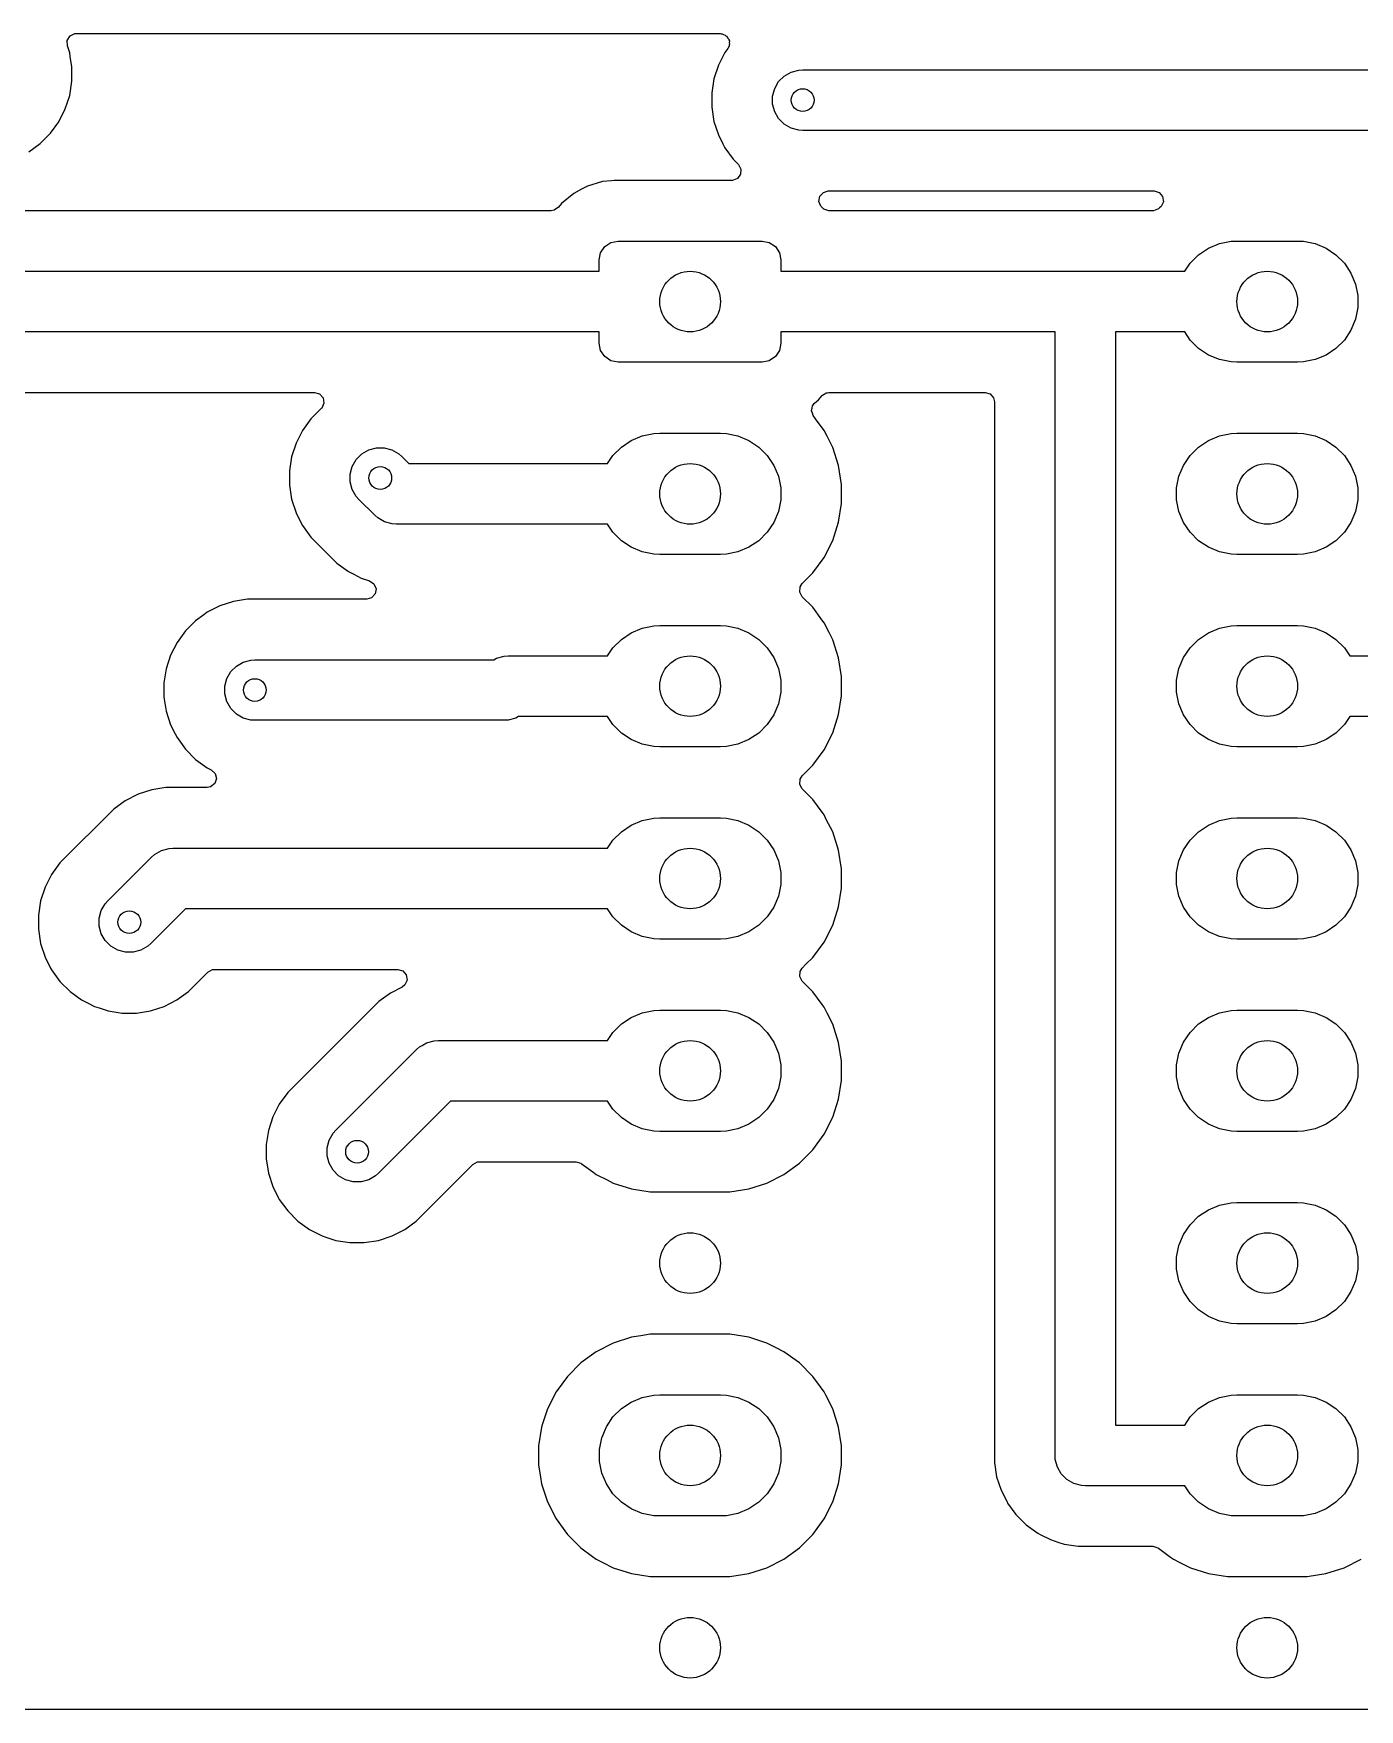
# Model space of a CAD drawing. Extents: x 44.5 to 133, y -119 to -55.5.
# Drawn here: x 74.71 to 92.22, y -106.06 to -83.92 of the extents above; entities that cross this region are included whole.
import ezdxf

# ---------------------------------------------------------------- set-up
doc = ezdxf.new("R2010")
doc.units = 0
doc.layers.add('BLACK', color=7, linetype='CONTINUOUS')

msp = doc.modelspace()

# ---------------------------------------------------------------- linework, layer by layer
at = {"layer": 'BLACK', "linetype": 'CONTINUOUS'}
for p, q in [((75.157132, -84.011777), (75.193212, -83.951944)), ((75.159127, -84.081618), (75.157132, -84.011777)), ((75.189039, -84.173677), (75.159127, -84.081618)), ((75.193212, -83.951944), (75.255913, -83.921116)), ((75.255913, -83.921116), (75.277058, -83.9193)), ((75.277058, -83.9193), (83.777885, -83.9193)), ((83.777885, -83.9193), (83.789965, -83.922847)), ((83.789965, -83.922847), (83.80251, -83.92177)), ((83.80251, -83.92177), (83.822854, -83.932504)), ((83.822854, -83.932504), (83.844924, -83.938985)), ((83.878203, -84.116185), (83.839542, -84.169397)), ((83.844924, -83.938985), (83.853168, -83.9485)), ((83.853168, -83.9485), (83.864305, -83.954376)), ((83.864305, -83.954376), (83.875616, -83.974406)), ((83.875616, -83.974406), (83.890679, -83.991789)), ((83.894674, -84.08497), (83.878203, -84.116185)), ((83.890679, -83.991789), (83.89247, -84.00425)), ((83.89247, -84.00425), (83.898662, -84.015214)), ((83.895297, -84.074068), (83.894674, -84.08497)), ((83.900623, -84.060947), (83.895297, -84.074068)), ((83.898662, -84.015214), (83.897349, -84.038178)), ((83.897349, -84.038178), (83.900623, -84.060947)), ((75.189039, -84.173678), (75.189039, -84.173677)), ((75.18904, -84.173682), (75.189039, -84.173678)), ((75.19669, -84.221986), (75.18904, -84.173682)), ((75.2186, -84.360313), (75.19669, -84.221986)), ((83.753754, -84.337763), (83.695359, -84.517481)), ((83.839542, -84.169397), (83.753754, -84.337763)), ((75.18904, -84.735918), (75.2186, -84.549286)), ((75.2186, -84.549286), (75.2186, -84.360313)), ((83.695359, -84.517481), (83.6658, -84.704113)), ((84.496748, -84.645527), (84.548959, -84.555095)), ((84.548959, -84.555095), (84.622795, -84.481259)), ((84.622795, -84.481259), (84.713227, -84.429048)), ((84.713227, -84.429048), (84.81409, -84.402022)), ((84.81409, -84.402022), (84.8663, -84.3986)), ((84.8663, -84.3986), (99.303114, -84.3986)), ((75.130647, -84.915632), (75.18904, -84.735918)), ((83.6658, -84.704113), (83.6658, -84.893086)), ((84.469722, -84.74639), (84.496748, -84.645527)), ((84.469722, -84.85081), (84.469722, -84.74639)), ((75.04486, -85.083999), (75.130647, -84.915632)), ((83.6658, -84.893086), (83.695359, -85.079718)), ((84.496748, -84.951673), (84.469722, -84.85081)), ((84.548959, -85.042105), (84.496748, -84.951673)), ((74.93379, -85.236873), (75.04486, -85.083999)), ((83.695359, -85.079718), (83.753754, -85.259436)), ((84.622795, -85.115941), (84.548959, -85.042105)), ((84.713227, -85.168152), (84.622795, -85.115941)), ((84.81409, -85.195178), (84.713227, -85.168152)), ((84.8663, -85.1986), (84.81409, -85.195178)), ((99.4688, -85.1986), (84.8663, -85.1986)), ((74.647299, -85.48156), (74.800173, -85.37049)), ((74.800173, -85.37049), (74.93379, -85.236873)), ((83.753754, -85.259436), (83.81258, -85.374887)), ((83.81258, -85.374887), (83.83954, -85.427799)), ((83.83954, -85.427799), (83.95061, -85.580673)), ((83.95061, -85.580673), (83.950612, -85.580675)), ((83.950612, -85.580675), (84.017756, -85.647819)), ((84.017756, -85.647819), (84.051241, -85.709142)), ((82.224067, -85.874699), (82.026043, -85.934769)), ((82.340298, -85.863251), (82.224067, -85.874699)), ((82.378392, -85.8595), (82.340298, -85.863251)), ((83.930075, -85.8595), (82.378392, -85.8595)), ((83.938921, -85.859184), (83.930075, -85.8595)), ((84.004385, -85.834767), (83.938921, -85.859184)), ((84.046257, -85.778834), (84.004385, -85.834767)), ((84.051241, -85.709142), (84.046257, -85.778834)), ((81.843547, -86.032317), (81.683589, -86.163589)), ((81.843548, -86.032316), (81.843547, -86.032317)), ((81.84355, -86.032315), (81.843548, -86.032316)), ((81.947487, -85.976759), (81.84355, -86.032315)), ((82.026043, -85.934769), (81.947487, -85.976759)), ((85.080426, -86.137452), (85.092219, -86.068585)), ((85.092219, -86.068585), (85.139372, -86.017026)), ((85.139372, -86.017026), (85.203593, -85.9991)), ((85.203593, -85.9991), (89.506189, -85.9991)), ((89.506189, -85.9991), (89.573228, -86.018785)), ((89.573228, -86.018785), (89.618983, -86.071589)), ((89.618983, -86.071589), (89.628927, -86.140747)), ((81.546231, -86.2595), (73.320878, -86.2595)), ((81.584339, -86.253499), (81.546231, -86.2595)), ((81.642085, -86.214164), (81.584339, -86.253499)), ((81.683589, -86.163589), (81.642085, -86.214164)), ((85.107738, -86.201763), (85.080426, -86.137452)), ((85.117914, -86.214163), (85.107738, -86.201763)), ((85.14673, -86.239815), (85.117914, -86.214163)), ((85.213769, -86.2595), (85.14673, -86.239815)), ((89.489122, -86.2595), (85.213769, -86.2595)), ((89.496201, -86.259298), (89.489122, -86.2595)), ((89.562008, -86.235818), (89.496201, -86.259298)), ((89.579075, -86.223418), (89.562008, -86.235818)), ((89.599902, -86.204303), (89.579075, -86.223418)), ((89.628927, -86.140747), (89.599902, -86.204303)), ((82.19903, -86.814329), (82.253223, -86.733223)), ((82.253223, -86.733223), (82.334329, -86.67903)), ((82.334329, -86.67903), (82.43, -86.66)), ((82.43, -86.66), (84.33, -86.66)), ((84.33, -86.66), (84.425671, -86.67903)), ((84.425671, -86.67903), (84.506777, -86.733223)), ((84.506777, -86.733223), (84.56097, -86.814329)), ((90.092485, -86.841592), (90.222883, -86.754463)), ((90.222883, -86.754463), (90.367772, -86.694448)), ((90.367772, -86.694448), (90.521586, -86.663852)), ((90.521586, -86.663852), (90.6, -86.66)), ((90.6, -86.66), (91.4, -86.66)), ((91.4, -86.66), (91.478414, -86.663852)), ((91.478414, -86.663852), (91.632228, -86.694448)), ((91.632228, -86.694448), (91.777117, -86.754463)), ((91.777117, -86.754463), (91.907515, -86.841592)), ((82.18, -86.91), (82.19903, -86.814329)), ((82.18, -87.06), (82.18, -86.91)), ((84.56097, -86.814329), (84.58, -86.91)), ((84.58, -86.91), (84.58, -87.06)), ((89.909753, -87.06), (89.981592, -86.952485)), ((89.981592, -86.952485), (90.092485, -86.841592)), ((91.907515, -86.841592), (92.018408, -86.952485)), ((92.018408, -86.952485), (92.105537, -87.082883)), ((74.2117, -87.06), (82.18, -87.06)), ((84.58, -87.06), (88.5983, -87.06)), ((88.5983, -87.06), (89.909753, -87.06)), ((92.105537, -87.082883), (92.165552, -87.227772)), ((92.165552, -87.227772), (92.196148, -87.381586)), ((92.196148, -87.381586), (92.196148, -87.538414)), ((92.196148, -87.538414), (92.165552, -87.692228)), ((82.18, -87.86), (74.2117, -87.86)), ((82.18, -88.01), (82.18, -87.86)), ((88.1983, -87.86), (84.58, -87.86)), ((84.58, -87.86), (84.58, -88.01)), ((88.1983, -102.7), (88.1983, -87.86)), ((89.909753, -87.86), (88.9983, -87.86)), ((88.9983, -87.86), (88.9983, -102.3)), ((89.981592, -87.967515), (89.909753, -87.86)), ((92.105537, -87.837117), (92.018408, -87.967515)), ((92.165552, -87.692228), (92.105537, -87.837117)), ((82.19903, -88.105671), (82.18, -88.01)), ((84.58, -88.01), (84.56097, -88.105671)), ((90.092485, -88.078408), (89.981592, -87.967515)), ((90.222883, -88.165537), (90.092485, -88.078408)), ((91.907515, -88.078408), (91.777117, -88.165537)), ((92.018408, -87.967515), (91.907515, -88.078408)), ((82.253223, -88.186777), (82.19903, -88.105671)), ((82.334329, -88.24097), (82.253223, -88.186777)), ((82.43, -88.26), (82.334329, -88.24097)), ((84.33, -88.26), (82.43, -88.26)), ((84.425671, -88.24097), (84.33, -88.26)), ((84.506777, -88.186777), (84.425671, -88.24097)), ((84.56097, -88.105671), (84.506777, -88.186777)), ((90.367772, -88.225552), (90.222883, -88.165537)), ((90.521586, -88.256148), (90.367772, -88.225552)), ((90.6, -88.26), (90.521586, -88.256148)), ((91.4, -88.26), (90.6, -88.26)), ((91.478414, -88.256148), (91.4, -88.26)), ((91.632228, -88.225552), (91.478414, -88.256148)), ((91.777117, -88.165537), (91.632228, -88.225552)), ((74.117219, -88.6605), (78.421874, -88.6605)), ((78.421874, -88.6605), (78.488913, -88.680185)), ((78.488913, -88.680185), (78.534668, -88.732989)), ((78.534668, -88.732989), (78.544612, -88.802147)), ((85.023153, -88.800116), (85.07641, -88.75641)), ((85.07641, -88.75641), (85.121708, -88.701213)), ((85.121708, -88.701213), (85.125934, -88.696973)), ((85.125934, -88.696973), (85.151533, -88.682935)), ((85.151533, -88.682935), (85.175661, -88.666501)), ((85.175661, -88.666501), (85.183861, -88.665209)), ((85.183861, -88.665209), (85.187198, -88.66338)), ((85.187198, -88.66338), (85.192937, -88.66378)), ((85.192937, -88.66378), (85.213769, -88.6605)), ((85.213769, -88.6605), (87.2738, -88.6605)), ((87.2738, -88.6605), (87.340839, -88.680185)), ((87.340839, -88.680185), (87.386594, -88.732989)), ((87.386594, -88.732989), (87.3978, -88.7845)), ((78.509555, -88.872181), (78.374012, -89.007723)), ((78.515587, -88.865703), (78.509555, -88.872181)), ((78.544612, -88.802147), (78.515587, -88.865703)), ((84.982816, -88.899112), (84.990517, -88.865992)), ((84.983163, -88.900086), (84.982816, -88.899112)), ((84.982946, -88.901097), (84.983163, -88.900086)), ((84.994873, -88.932904), (84.982946, -88.901097)), ((84.990517, -88.865992), (84.997677, -88.832798)), ((85.006296, -88.964918), (84.994873, -88.932904)), ((84.997677, -88.832798), (84.998455, -88.831856)), ((84.998455, -88.831856), (84.998641, -88.831058)), ((84.998641, -88.831058), (85.018779, -88.804506)), ((85.037398, -89.007726), (85.006296, -88.964918)), ((85.018779, -88.804506), (85.023153, -88.800116)), ((87.3978, -88.7845), (87.3978, -102.794486)), ((78.26294, -89.1606), (78.177154, -89.328963)), ((78.374012, -89.007723), (78.26294, -89.1606)), ((82.747772, -89.234448), (82.901586, -89.203852)), ((82.901586, -89.203852), (82.98, -89.2)), ((82.98, -89.2), (83.78, -89.2)), ((83.78, -89.2), (83.858414, -89.203852)), ((83.858414, -89.203852), (84.012228, -89.234448)), ((85.14887, -89.161155), (85.037398, -89.007726)), ((85.188639, -89.239207), (85.14887, -89.161155)), ((90.367772, -89.234448), (90.521586, -89.203852)), ((90.521586, -89.203852), (90.6, -89.2)), ((90.6, -89.2), (91.4, -89.2)), ((91.4, -89.2), (91.478414, -89.203852)), ((91.478414, -89.203852), (91.632228, -89.234448)), ((78.177154, -89.328963), (78.118759, -89.508681)), ((79.046195, -89.472459), (79.136626, -89.420248)), ((79.136626, -89.420248), (79.23749, -89.393222)), ((79.23749, -89.393222), (79.34191, -89.393222)), ((79.34191, -89.393222), (79.442774, -89.420248)), ((79.442774, -89.420248), (79.533205, -89.472459)), ((82.361592, -89.492485), (82.472485, -89.381592)), ((82.472485, -89.381592), (82.602883, -89.294463)), ((82.602883, -89.294463), (82.747772, -89.234448)), ((84.012228, -89.234448), (84.157117, -89.294463)), ((84.157117, -89.294463), (84.287515, -89.381592)), ((84.287515, -89.381592), (84.398408, -89.492485)), ((85.263239, -89.385616), (85.188639, -89.239207)), ((85.263239, -89.385618), (85.263239, -89.385616)), ((85.263241, -89.385621), (85.263239, -89.385618)), ((85.34109, -89.625215), (85.263241, -89.385621)), ((89.981592, -89.492485), (90.092485, -89.381592)), ((90.092485, -89.381592), (90.222883, -89.294463)), ((90.222883, -89.294463), (90.367772, -89.234448)), ((91.632228, -89.234448), (91.777117, -89.294463)), ((91.777117, -89.294463), (91.907515, -89.381592)), ((91.907515, -89.381592), (92.018408, -89.492485)), ((78.118759, -89.508681), (78.0892, -89.695313)), ((78.893122, -89.73759), (78.920148, -89.636726)), ((78.920148, -89.636726), (78.972359, -89.546295)), ((78.972359, -89.546295), (79.046195, -89.472459)), ((79.533205, -89.472459), (79.572543, -89.506957)), ((79.572543, -89.506957), (79.665586, -89.6)), ((79.665586, -89.6), (82.289753, -89.6)), ((82.289753, -89.6), (82.361592, -89.492485)), ((84.398408, -89.492485), (84.485537, -89.622883)), ((84.485537, -89.622883), (84.545552, -89.767772)), ((85.3805, -89.874038), (85.34109, -89.625215)), ((89.834448, -89.767772), (89.894463, -89.622883)), ((89.894463, -89.622883), (89.981592, -89.492485)), ((92.018408, -89.492485), (92.105537, -89.622883)), ((92.105537, -89.622883), (92.165552, -89.767772)), ((78.0892, -89.695313), (78.0892, -89.884286)), ((78.893122, -89.84201), (78.893122, -89.73759)), ((78.920148, -89.942874), (78.893122, -89.84201)), ((84.545552, -89.767772), (84.576148, -89.921586)), ((89.803852, -89.921586), (89.834448, -89.767772)), ((92.165552, -89.767772), (92.196148, -89.921586)), ((78.0892, -89.884286), (78.118759, -90.070918)), ((78.118759, -90.070918), (78.177154, -90.250636)), ((78.972359, -90.033305), (78.920148, -89.942874)), ((79.006857, -90.072643), (78.972359, -90.033305)), ((79.217058, -90.282843), (79.006857, -90.072643)), ((84.576148, -90.078414), (84.545552, -90.232228)), ((84.576148, -89.921586), (84.576148, -90.078414)), ((85.3805, -90.125962), (85.3805, -89.874038)), ((89.803852, -90.078414), (89.803852, -89.921586)), ((89.834448, -90.232228), (89.803852, -90.078414)), ((92.196148, -90.078414), (92.165552, -90.232228)), ((92.196148, -89.921586), (92.196148, -90.078414)), ((78.177154, -90.250636), (78.218704, -90.332181)), ((79.256395, -90.317341), (79.217058, -90.282843)), ((84.545552, -90.232228), (84.485537, -90.377117)), ((85.34109, -90.374785), (85.3805, -90.125962)), ((89.894463, -90.377117), (89.834448, -90.232228)), ((92.165552, -90.232228), (92.105537, -90.377117)), ((78.218704, -90.332181), (78.26294, -90.418999)), ((78.26294, -90.418999), (78.37401, -90.571874)), ((79.346826, -90.369552), (79.256395, -90.317341)), ((79.44769, -90.396578), (79.346826, -90.369552)), ((79.4999, -90.4), (79.44769, -90.396578)), ((82.289753, -90.4), (79.4999, -90.4)), ((82.361592, -90.507515), (82.289753, -90.4)), ((82.472485, -90.618408), (82.361592, -90.507515)), ((84.398408, -90.507515), (84.287515, -90.618408)), ((84.485537, -90.377117), (84.398408, -90.507515)), ((85.263241, -90.614379), (85.34109, -90.374785)), ((89.981592, -90.507515), (89.894463, -90.377117)), ((90.092485, -90.618408), (89.981592, -90.507515)), ((92.018408, -90.507515), (91.907515, -90.618408)), ((92.105537, -90.377117), (92.018408, -90.507515)), ((78.37401, -90.571874), (78.717827, -90.91569)), ((82.602883, -90.705537), (82.472485, -90.618408)), ((82.747772, -90.765552), (82.602883, -90.705537)), ((84.157117, -90.705537), (84.012228, -90.765552)), ((84.287515, -90.618408), (84.157117, -90.705537)), ((85.14887, -90.838845), (85.263241, -90.614379)), ((90.222883, -90.705537), (90.092485, -90.618408)), ((90.367772, -90.765552), (90.222883, -90.705537)), ((91.777117, -90.705537), (91.632228, -90.765552)), ((91.907515, -90.618408), (91.777117, -90.705537)), ((78.717827, -90.91569), (78.870701, -91.02676)), ((82.901586, -90.796148), (82.747772, -90.765552)), ((82.98, -90.8), (82.901586, -90.796148)), ((83.78, -90.8), (82.98, -90.8)), ((83.858414, -90.796148), (83.78, -90.8)), ((84.012228, -90.765552), (83.858414, -90.796148)), ((85.000793, -91.042656), (85.14887, -90.838845)), ((90.521586, -90.796148), (90.367772, -90.765552)), ((90.6, -90.8), (90.521586, -90.796148)), ((91.4, -90.8), (90.6, -90.8)), ((91.478414, -90.796148), (91.4, -90.8)), ((91.632228, -90.765552), (91.478414, -90.796148)), ((78.870701, -91.02676), (78.939094, -91.061608)), ((78.939094, -91.061608), (79.039063, -91.112545)), ((79.039063, -91.112545), (79.039065, -91.112545)), ((79.039065, -91.112545), (79.039068, -91.112547)), ((79.039068, -91.112547), (79.148701, -91.148169)), ((79.148701, -91.148169), (79.206376, -91.187607)), ((79.206376, -91.187607), (79.233574, -91.251966)), ((84.832629, -91.226666), (84.86113, -91.182319)), ((84.86113, -91.182319), (84.930904, -91.112545)), ((84.930904, -91.112545), (85.000793, -91.042656)), ((77.351681, -91.419659), (77.171963, -91.478054)), ((77.538314, -91.3901), (77.351681, -91.419659)), ((79.110382, -91.3901), (77.538314, -91.3901)), ((79.174415, -91.372288), (79.110382, -91.3901)), ((79.221659, -91.320812), (79.174415, -91.372288)), ((79.233574, -91.251966), (79.221659, -91.320812)), ((84.827645, -91.296358), (84.832629, -91.226666)), ((84.86113, -91.357681), (84.827645, -91.296358)), ((85.000794, -91.497345), (84.86113, -91.357681)), ((76.958194, -91.59683), (76.850727, -91.67491)), ((77.0036, -91.56384), (76.958194, -91.59683)), ((77.171963, -91.478054), (77.0036, -91.56384)), ((85.000798, -91.49735), (85.000794, -91.497345)), ((85.120316, -91.661854), (85.000798, -91.49735)), ((76.693871, -91.840513), (76.60604, -91.9614)), ((76.71711, -91.808527), (76.693871, -91.840513)), ((76.717112, -91.808525), (76.71711, -91.808527)), ((76.850724, -91.674912), (76.717112, -91.808524)), ((76.717112, -91.808524), (76.717112, -91.808525)), ((76.850725, -91.674912), (76.850724, -91.674912)), ((76.850727, -91.67491), (76.850725, -91.674912)), ((82.472485, -91.921592), (82.602883, -91.834463)), ((82.602883, -91.834463), (82.747772, -91.774448)), ((82.747772, -91.774448), (82.901586, -91.743852)), ((82.901586, -91.743852), (82.98, -91.74)), ((82.98, -91.74), (83.78, -91.74)), ((83.78, -91.74), (83.858414, -91.743852)), ((83.858414, -91.743852), (84.012228, -91.774448)), ((84.012228, -91.774448), (84.157117, -91.834463)), ((84.157117, -91.834463), (84.287515, -91.921592)), ((85.14887, -91.701155), (85.120316, -91.661854)), ((85.21404, -91.829059), (85.14887, -91.701155)), ((85.263239, -91.925616), (85.21404, -91.829059)), ((90.092485, -91.921592), (90.222883, -91.834463)), ((90.222883, -91.834463), (90.367772, -91.774448)), ((90.367772, -91.774448), (90.521586, -91.743852)), ((90.521586, -91.743852), (90.6, -91.74)), ((90.6, -91.74), (91.4, -91.74)), ((91.4, -91.74), (91.478414, -91.743852)), ((91.478414, -91.743852), (91.632228, -91.774448)), ((91.632228, -91.774448), (91.777117, -91.834463)), ((91.777117, -91.834463), (91.907515, -91.921592)), ((76.60604, -91.9614), (76.520254, -92.129763)), ((82.289753, -92.14), (82.361592, -92.032485)), ((82.361592, -92.032485), (82.472485, -91.921592)), ((84.287515, -91.921592), (84.398408, -92.032485)), ((84.398408, -92.032485), (84.485537, -92.162883)), ((85.263239, -91.925618), (85.263239, -91.925616)), ((85.263241, -91.925621), (85.263239, -91.925618)), ((85.34109, -92.165215), (85.263241, -91.925621)), ((89.894463, -92.162883), (89.981592, -92.032485)), ((89.981592, -92.032485), (90.092485, -91.921592)), ((91.907515, -91.921592), (92.018408, -92.032485)), ((92.018408, -92.032485), (92.090247, -92.14)), ((76.520254, -92.129763), (76.461859, -92.309481)), ((77.315459, -92.347095), (77.389295, -92.273259)), ((77.389295, -92.273259), (77.479727, -92.221048)), ((77.479727, -92.221048), (77.58059, -92.194022)), ((77.58059, -92.194022), (77.6328, -92.1906)), ((77.6328, -92.1906), (80.790322, -92.1906)), ((80.790322, -92.1906), (80.825226, -92.170448)), ((80.825226, -92.170448), (80.92609, -92.143422)), ((80.92609, -92.143422), (80.9783, -92.14)), ((80.9783, -92.14), (82.289753, -92.14)), ((84.485537, -92.162883), (84.545552, -92.307772)), ((84.545552, -92.307772), (84.576148, -92.461586)), ((85.3805, -92.414038), (85.34109, -92.165215)), ((89.803852, -92.461586), (89.834448, -92.307772)), ((89.834448, -92.307772), (89.894463, -92.162883)), ((92.090247, -92.14), (93.5583, -92.14)), ((76.461859, -92.309481), (76.4323, -92.496113)), ((76.4323, -92.496113), (76.4323, -92.685086)), ((77.236222, -92.53839), (77.263248, -92.437527)), ((77.263248, -92.437527), (77.315459, -92.347095)), ((84.576148, -92.461586), (84.576148, -92.618414)), ((85.3805, -92.665962), (85.3805, -92.414038)), ((89.803852, -92.618414), (89.803852, -92.461586)), ((76.4323, -92.685086), (76.461859, -92.871718)), ((77.236222, -92.64281), (77.236222, -92.53839)), ((77.263248, -92.743673), (77.236222, -92.64281)), ((77.315459, -92.834105), (77.263248, -92.743673)), ((84.576148, -92.618414), (84.545552, -92.772228)), ((85.34109, -92.914785), (85.3805, -92.665962)), ((89.834448, -92.772228), (89.803852, -92.618414)), ((76.461859, -92.871718), (76.520254, -93.051436)), ((77.389295, -92.907941), (77.315459, -92.834105)), ((77.479727, -92.960152), (77.389295, -92.907941)), ((77.58059, -92.987178), (77.479727, -92.960152)), ((81.080774, -92.960152), (80.97991, -92.987178)), ((81.115678, -92.94), (81.080774, -92.960152)), ((82.289753, -92.94), (81.115678, -92.94)), ((82.361592, -93.047515), (82.289753, -92.94)), ((84.485537, -92.917117), (84.398408, -93.047515)), ((84.545552, -92.772228), (84.485537, -92.917117)), ((85.263241, -93.154379), (85.34109, -92.914785)), ((89.894463, -92.917117), (89.834448, -92.772228)), ((89.981592, -93.047515), (89.894463, -92.917117)), ((92.090247, -92.94), (92.018408, -93.047515)), ((93.392614, -92.94), (92.090247, -92.94)), ((76.520254, -93.051436), (76.580616, -93.169902)), ((76.580616, -93.169902), (76.60604, -93.219799)), ((77.6328, -92.9906), (77.58059, -92.987178)), ((80.9277, -92.9906), (77.6328, -92.9906)), ((80.97991, -92.987178), (80.9277, -92.9906)), ((82.472485, -93.158408), (82.361592, -93.047515)), ((82.602883, -93.245537), (82.472485, -93.158408)), ((84.287515, -93.158408), (84.157117, -93.245537)), ((84.398408, -93.047515), (84.287515, -93.158408)), ((85.14887, -93.378845), (85.263241, -93.154379)), ((90.092485, -93.158408), (89.981592, -93.047515)), ((90.222883, -93.245537), (90.092485, -93.158408)), ((91.907515, -93.158408), (91.777117, -93.245537)), ((92.018408, -93.047515), (91.907515, -93.158408)), ((76.60604, -93.219799), (76.71711, -93.372673)), ((76.71711, -93.372673), (76.850727, -93.50629)), ((82.747772, -93.305552), (82.602883, -93.245537)), ((82.901586, -93.336148), (82.747772, -93.305552)), ((82.98, -93.34), (82.901586, -93.336148)), ((83.78, -93.34), (82.98, -93.34)), ((83.858414, -93.336148), (83.78, -93.34)), ((84.012228, -93.305552), (83.858414, -93.336148)), ((84.157117, -93.245537), (84.012228, -93.305552)), ((85.000793, -93.582656), (85.14887, -93.378845)), ((90.367772, -93.305552), (90.222883, -93.245537)), ((90.521586, -93.336148), (90.367772, -93.305552)), ((90.6, -93.34), (90.521586, -93.336148)), ((91.4, -93.34), (90.6, -93.34)), ((91.478414, -93.336148), (91.4, -93.34)), ((91.632228, -93.305552), (91.478414, -93.336148)), ((91.777117, -93.245537), (91.632228, -93.305552)), ((76.850727, -93.50629), (77.003601, -93.61736)), ((77.003601, -93.61736), (77.049926, -93.640963)), ((84.909877, -93.673572), (85.000793, -93.582656)), ((77.102931, -93.826946), (77.048215, -93.870397)), ((77.049926, -93.640963), (77.057877, -93.645015)), ((77.057877, -93.645015), (77.108673, -93.69299)), ((77.125468, -93.760811), (77.102931, -93.826946)), ((77.108673, -93.69299), (77.125468, -93.760811)), ((84.827645, -93.836358), (84.832629, -93.766666)), ((84.86113, -93.897681), (84.827645, -93.836358)), ((84.832629, -93.766666), (84.86113, -93.722319)), ((84.86113, -93.722319), (84.909877, -93.673572)), ((75.9233, -94.05324), (75.770423, -94.164312)), ((76.091663, -93.967454), (75.9233, -94.05324)), ((76.271381, -93.909059), (76.091663, -93.967454)), ((76.458014, -93.8795), (76.271381, -93.909059)), ((77.001582, -93.8795), (76.458014, -93.8795)), ((77.048215, -93.870397), (77.001582, -93.8795)), ((85.000794, -94.037345), (84.86113, -93.897681)), ((85.000798, -94.03735), (85.000794, -94.037345)), ((85.121392, -94.203334), (85.000798, -94.03735)), ((75.770423, -94.164312), (75.060112, -94.874623)), ((82.747772, -94.314448), (82.901586, -94.283852)), ((82.901586, -94.283852), (82.98, -94.28)), ((82.98, -94.28), (83.78, -94.28)), ((83.78, -94.28), (83.858414, -94.283852)), ((83.858414, -94.283852), (84.012228, -94.314448)), ((85.14887, -94.241155), (85.121392, -94.203334)), ((85.178308, -94.298931), (85.14887, -94.241155)), ((85.263239, -94.465616), (85.178308, -94.298931)), ((90.367772, -94.314448), (90.521586, -94.283852)), ((90.521586, -94.283852), (90.6, -94.28)), ((90.6, -94.28), (91.4, -94.28)), ((91.4, -94.28), (91.478414, -94.283852)), ((91.478414, -94.283852), (91.632228, -94.314448)), ((82.361592, -94.572485), (82.472485, -94.461592)), ((82.472485, -94.461592), (82.602883, -94.374463)), ((82.602883, -94.374463), (82.747772, -94.314448)), ((84.012228, -94.314448), (84.157117, -94.374463)), ((84.157117, -94.374463), (84.287515, -94.461592)), ((84.287515, -94.461592), (84.398408, -94.572485)), ((85.263239, -94.465618), (85.263239, -94.465616)), ((85.263241, -94.465621), (85.263239, -94.465618)), ((85.34109, -94.705215), (85.263241, -94.465621)), ((89.981592, -94.572485), (90.092485, -94.461592)), ((90.092485, -94.461592), (90.222883, -94.374463)), ((90.222883, -94.374463), (90.367772, -94.314448)), ((91.632228, -94.314448), (91.777117, -94.374463)), ((91.777117, -94.374463), (91.907515, -94.461592)), ((91.907515, -94.461592), (92.018408, -94.572485)), ((76.308995, -94.762659), (76.399426, -94.710448)), ((76.399426, -94.710448), (76.50029, -94.683422)), ((76.50029, -94.683422), (76.5525, -94.68)), ((76.5525, -94.68), (82.289753, -94.68)), ((82.289753, -94.68), (82.361592, -94.572485)), ((84.398408, -94.572485), (84.485537, -94.702883)), ((84.485537, -94.702883), (84.545552, -94.847772)), ((85.3805, -94.954038), (85.34109, -94.705215)), ((89.834448, -94.847772), (89.894463, -94.702883)), ((89.894463, -94.702883), (89.981592, -94.572485)), ((92.018408, -94.572485), (92.105537, -94.702883)), ((92.105537, -94.702883), (92.165552, -94.847772)), ((75.060112, -94.874623), (74.94904, -95.0275)), ((75.692957, -95.373857), (76.269657, -94.797157)), ((76.269657, -94.797157), (76.308995, -94.762659)), ((84.545552, -94.847772), (84.576148, -95.001586)), ((85.3805, -95.205962), (85.3805, -94.954038)), ((89.803852, -95.001586), (89.834448, -94.847772)), ((92.165552, -94.847772), (92.196148, -95.001586)), ((74.94904, -95.0275), (74.863254, -95.195863)), ((84.576148, -95.158414), (84.545552, -95.312228)), ((84.576148, -95.001586), (84.576148, -95.158414)), ((89.803852, -95.158414), (89.803852, -95.001586)), ((89.834448, -95.312228), (89.803852, -95.158414)), ((92.196148, -95.158414), (92.165552, -95.312228)), ((92.196148, -95.001586), (92.196148, -95.158414)), ((74.804859, -95.375581), (74.7753, -95.562213)), ((74.863254, -95.195863), (74.804859, -95.375581)), ((75.658459, -95.413195), (75.692957, -95.373857)), ((84.545552, -95.312228), (84.485537, -95.457117)), ((85.34109, -95.454785), (85.3805, -95.205962)), ((89.894463, -95.457117), (89.834448, -95.312228)), ((92.165552, -95.312228), (92.105537, -95.457117)), ((74.7753, -95.562213), (74.7753, -95.751186)), ((75.579222, -95.60449), (75.606248, -95.503626)), ((75.579222, -95.70891), (75.579222, -95.60449)), ((75.606248, -95.503626), (75.658459, -95.413195)), ((76.718186, -95.48), (76.258643, -95.939543)), ((82.289753, -95.48), (76.718186, -95.48)), ((82.361592, -95.587515), (82.289753, -95.48)), ((82.472485, -95.698408), (82.361592, -95.587515)), ((84.398408, -95.587515), (84.287515, -95.698408)), ((84.485537, -95.457117), (84.398408, -95.587515)), ((85.263241, -95.694379), (85.34109, -95.454785)), ((89.981592, -95.587515), (89.894463, -95.457117)), ((90.092485, -95.698408), (89.981592, -95.587515)), ((92.018408, -95.587515), (91.907515, -95.698408)), ((92.105537, -95.457117), (92.018408, -95.587515)), ((74.7753, -95.751186), (74.804859, -95.937818)), ((75.606248, -95.809774), (75.579222, -95.70891)), ((75.658459, -95.900205), (75.606248, -95.809774)), ((82.602883, -95.785537), (82.472485, -95.698408)), ((82.747772, -95.845552), (82.602883, -95.785537)), ((82.901586, -95.876148), (82.747772, -95.845552)), ((84.012228, -95.845552), (83.858414, -95.876148)), ((84.157117, -95.785537), (84.012228, -95.845552)), ((84.287515, -95.698408), (84.157117, -95.785537)), ((85.14887, -95.918845), (85.263241, -95.694379)), ((90.222883, -95.785537), (90.092485, -95.698408)), ((90.367772, -95.845552), (90.222883, -95.785537)), ((90.521586, -95.876148), (90.367772, -95.845552)), ((91.632228, -95.845552), (91.478414, -95.876148)), ((91.777117, -95.785537), (91.632228, -95.845552)), ((91.907515, -95.698408), (91.777117, -95.785537)), ((74.804859, -95.937818), (74.863254, -96.117536)), ((75.732295, -95.974041), (75.658459, -95.900205)), ((75.822726, -96.026252), (75.732295, -95.974041)), ((75.92359, -96.053278), (75.822726, -96.026252)), ((76.02801, -96.053278), (75.92359, -96.053278)), ((76.128874, -96.026252), (76.02801, -96.053278)), ((76.219305, -95.974041), (76.128874, -96.026252)), ((76.258643, -95.939543), (76.219305, -95.974041)), ((82.98, -95.88), (82.901586, -95.876148)), ((83.78, -95.88), (82.98, -95.88)), ((83.858414, -95.876148), (83.78, -95.88)), ((85.000793, -96.122656), (85.14887, -95.918845)), ((90.6, -95.88), (90.521586, -95.876148)), ((91.4, -95.88), (90.6, -95.88)), ((91.478414, -95.876148), (91.4, -95.88)), ((74.863254, -96.117536), (74.937025, -96.262319)), ((74.937025, -96.262319), (74.94904, -96.285899)), ((74.94904, -96.285899), (75.06011, -96.438774)), ((77.013445, -96.316819), (77.074768, -96.283334)), ((77.074768, -96.283334), (77.101126, -96.2805)), ((77.101126, -96.2805), (79.52039, -96.2805)), ((79.52039, -96.2805), (79.587429, -96.300185)), ((84.832629, -96.306666), (84.86113, -96.262319)), ((84.86113, -96.262319), (84.909877, -96.213572)), ((84.909877, -96.213572), (85.000793, -96.122656)), ((75.06011, -96.438774), (75.193726, -96.57239)), ((76.757874, -96.57239), (77.013445, -96.316819)), ((79.614103, -96.485703), (79.576685, -96.514985)), ((79.587429, -96.300185), (79.633184, -96.352989)), ((79.643128, -96.422147), (79.614103, -96.485703)), ((79.633184, -96.352989), (79.643128, -96.422147)), ((84.827645, -96.376358), (84.832629, -96.306666)), ((84.86113, -96.437681), (84.827645, -96.376358)), ((85.000794, -96.577345), (84.86113, -96.437681)), ((75.193726, -96.57239), (75.346601, -96.68346)), ((75.346601, -96.68346), (75.422866, -96.722319)), ((75.422866, -96.722319), (75.514963, -96.769245)), ((76.436632, -96.769247), (76.604999, -96.68346)), ((76.604999, -96.68346), (76.757874, -96.57239)), ((79.270223, -96.704312), (78.067612, -97.906923)), ((79.4231, -96.59324), (79.270223, -96.704312)), ((79.576685, -96.514985), (79.4231, -96.59324)), ((85.000798, -96.57735), (85.000794, -96.577345)), ((85.121392, -96.743334), (85.000798, -96.57735)), ((75.514963, -96.769245), (75.514965, -96.769245)), ((75.514965, -96.769245), (75.514968, -96.769247)), ((75.514968, -96.769247), (75.579424, -96.79019)), ((75.579424, -96.79019), (75.694681, -96.82764)), ((75.694681, -96.82764), (75.881314, -96.8572)), ((75.881314, -96.8572), (75.881319, -96.8572)), ((75.881319, -96.8572), (76.070286, -96.8572)), ((76.070286, -96.8572), (76.256918, -96.82764)), ((76.256918, -96.82764), (76.269222, -96.823642)), ((76.269222, -96.823642), (76.436632, -96.769247)), ((82.472485, -97.001592), (82.602883, -96.914463)), ((82.602883, -96.914463), (82.747772, -96.854448)), ((82.747772, -96.854448), (82.901586, -96.823852)), ((82.901586, -96.823852), (82.98, -96.82)), ((82.98, -96.82), (83.78, -96.82)), ((83.78, -96.82), (83.858414, -96.823852)), ((83.858414, -96.823852), (84.012228, -96.854448)), ((84.012228, -96.854448), (84.157117, -96.914463)), ((84.157117, -96.914463), (84.287515, -97.001592)), ((85.14887, -96.781155), (85.121392, -96.743334)), ((85.188639, -96.859207), (85.14887, -96.781155)), ((85.263239, -97.005616), (85.188639, -96.859207)), ((90.092485, -97.001592), (90.222883, -96.914463)), ((90.222883, -96.914463), (90.367772, -96.854448)), ((90.367772, -96.854448), (90.521586, -96.823852)), ((90.521586, -96.823852), (90.6, -96.82)), ((90.6, -96.82), (91.4, -96.82)), ((91.4, -96.82), (91.478414, -96.823852)), ((91.478414, -96.823852), (91.632228, -96.854448)), ((91.632228, -96.854448), (91.777117, -96.914463)), ((91.777117, -96.914463), (91.907515, -97.001592)), ((82.289753, -97.22), (82.361592, -97.112485)), ((82.361592, -97.112485), (82.472485, -97.001592)), ((84.287515, -97.001592), (84.398408, -97.112485)), ((84.398408, -97.112485), (84.485537, -97.242883)), ((85.263239, -97.005618), (85.263239, -97.005616)), ((85.263241, -97.005621), (85.263239, -97.005618)), ((85.34109, -97.245215), (85.263241, -97.005621)), ((89.894463, -97.242883), (89.981592, -97.112485)), ((89.981592, -97.112485), (90.092485, -97.001592)), ((91.907515, -97.001592), (92.018408, -97.112485)), ((92.018408, -97.112485), (92.105537, -97.242883)), ((78.700457, -98.406157), (79.769457, -97.337157)), ((79.769457, -97.337157), (79.808795, -97.302659)), ((79.808795, -97.302659), (79.84137, -97.283852)), ((79.84137, -97.283852), (79.899227, -97.250448)), ((79.899227, -97.250448), (80.00009, -97.223422)), ((80.00009, -97.223422), (80.0523, -97.22)), ((80.0523, -97.22), (82.289753, -97.22)), ((84.485537, -97.242883), (84.545552, -97.387772)), ((84.545552, -97.387772), (84.576148, -97.541586)), ((85.3805, -97.494038), (85.34109, -97.245215)), ((89.803852, -97.541586), (89.834448, -97.387772)), ((89.834448, -97.387772), (89.894463, -97.242883)), ((92.105537, -97.242883), (92.165552, -97.387772)), ((92.165552, -97.387772), (92.196148, -97.541586)), ((84.576148, -97.541586), (84.576148, -97.698414)), ((85.3805, -97.745962), (85.3805, -97.494038)), ((89.803852, -97.698414), (89.803852, -97.541586)), ((92.196148, -97.541586), (92.196148, -97.698414)), ((84.576148, -97.698414), (84.545552, -97.852228)), ((85.34109, -97.994785), (85.3805, -97.745962)), ((89.834448, -97.852228), (89.803852, -97.698414)), ((92.196148, -97.698414), (92.165552, -97.852228)), ((77.95654, -98.0598), (77.870754, -98.228163)), ((78.067612, -97.906923), (77.95654, -98.0598)), ((80.217986, -98.02), (79.266143, -98.971843)), ((82.289753, -98.02), (80.217986, -98.02)), ((82.361592, -98.127515), (82.289753, -98.02)), ((84.485537, -97.997117), (84.398408, -98.127515)), ((84.545552, -97.852228), (84.485537, -97.997117)), ((85.263241, -98.234379), (85.34109, -97.994785)), ((89.894463, -97.997117), (89.834448, -97.852228)), ((89.981592, -98.127515), (89.894463, -97.997117)), ((92.105537, -97.997117), (92.018408, -98.127515)), ((92.165552, -97.852228), (92.105537, -97.997117)), ((77.870754, -98.228163), (77.812359, -98.407881)), ((82.472485, -98.238408), (82.361592, -98.127515)), ((82.602883, -98.325537), (82.472485, -98.238408)), ((84.287515, -98.238408), (84.157117, -98.325537)), ((84.398408, -98.127515), (84.287515, -98.238408)), ((85.14887, -98.458845), (85.263241, -98.234379)), ((90.092485, -98.238408), (89.981592, -98.127515)), ((90.222883, -98.325537), (90.092485, -98.238408)), ((91.907515, -98.238408), (91.777117, -98.325537)), ((92.018408, -98.127515), (91.907515, -98.238408)), ((77.812359, -98.407881), (77.7828, -98.594513)), ((78.613748, -98.535926), (78.665959, -98.445495)), ((78.665959, -98.445495), (78.700457, -98.406157)), ((82.747772, -98.385552), (82.602883, -98.325537)), ((82.901586, -98.416148), (82.747772, -98.385552)), ((82.98, -98.42), (82.901586, -98.416148)), ((83.78, -98.42), (82.98, -98.42)), ((83.858414, -98.416148), (83.78, -98.42)), ((84.012228, -98.385552), (83.858414, -98.416148)), ((84.157117, -98.325537), (84.012228, -98.385552)), ((85.000793, -98.662656), (85.14887, -98.458845)), ((90.367772, -98.385552), (90.222883, -98.325537)), ((90.521586, -98.416148), (90.367772, -98.385552)), ((90.6, -98.42), (90.521586, -98.416148)), ((91.4, -98.42), (90.6, -98.42)), ((91.478414, -98.416148), (91.4, -98.42)), ((91.632228, -98.385552), (91.478414, -98.416148)), ((91.777117, -98.325537), (91.632228, -98.385552)), ((77.7828, -98.594513), (77.7828, -98.783486)), ((78.586722, -98.63679), (78.613748, -98.535926)), ((78.586722, -98.74121), (78.586722, -98.63679)), ((84.822656, -98.840793), (85.000793, -98.662656)), ((77.7828, -98.783486), (77.812359, -98.970118)), ((78.613748, -98.842074), (78.586722, -98.74121)), ((78.665959, -98.932505), (78.613748, -98.842074)), ((78.739795, -99.006341), (78.665959, -98.932505)), ((79.765374, -99.60469), (80.513245, -98.856819)), ((80.513245, -98.856819), (80.574568, -98.823334)), ((80.574568, -98.823334), (80.600926, -98.8205)), ((80.600926, -98.8205), (81.869122, -98.8205)), ((81.869122, -98.8205), (81.936161, -98.840185)), ((81.936161, -98.840185), (81.942007, -98.844182)), ((81.942007, -98.844182), (82.095676, -98.955828)), ((84.618845, -98.98887), (84.822656, -98.840793)), ((77.812359, -98.970118), (77.870754, -99.149836)), ((77.870754, -99.149836), (77.947671, -99.300793)), ((78.830226, -99.058552), (78.739795, -99.006341)), ((78.93109, -99.085578), (78.830226, -99.058552)), ((79.03551, -99.085578), (78.93109, -99.085578)), ((79.136374, -99.058552), (79.03551, -99.085578)), ((79.226805, -99.006341), (79.136374, -99.058552)), ((79.266143, -98.971843), (79.226805, -99.006341)), ((82.095676, -98.955828), (82.141155, -98.98887)), ((82.141155, -98.98887), (82.284184, -99.061747)), ((82.284184, -99.061747), (82.365616, -99.103239)), ((82.365616, -99.103239), (82.365618, -99.103239)), ((82.365618, -99.103239), (82.365621, -99.103241)), ((82.365621, -99.103241), (82.605215, -99.18109)), ((84.154785, -99.18109), (84.394379, -99.103241)), ((84.394379, -99.103241), (84.618845, -98.98887)), ((77.947671, -99.300793), (77.95654, -99.318199)), ((77.95654, -99.318199), (78.06761, -99.471074)), ((82.605215, -99.18109), (82.854038, -99.2205)), ((82.854038, -99.2205), (82.854039, -99.2205)), ((82.854039, -99.2205), (83.905961, -99.2205)), ((83.905961, -99.2205), (83.905962, -99.2205)), ((83.905962, -99.2205), (84.154785, -99.18109)), ((90.367772, -99.394448), (90.521586, -99.363852)), ((90.521586, -99.363852), (90.6, -99.36)), ((90.6, -99.36), (91.4, -99.36)), ((91.4, -99.36), (91.478414, -99.363852)), ((91.478414, -99.363852), (91.632228, -99.394448)), ((78.06761, -99.471074), (78.201226, -99.60469)), ((78.201226, -99.60469), (78.354101, -99.71576)), ((79.612499, -99.71576), (79.765374, -99.60469)), ((89.981592, -99.652485), (90.092485, -99.541592)), ((90.092485, -99.541592), (90.222883, -99.454463)), ((90.222883, -99.454463), (90.367772, -99.394448)), ((91.632228, -99.394448), (91.777117, -99.454463)), ((91.777117, -99.454463), (91.907515, -99.541592)), ((91.907515, -99.541592), (92.018408, -99.652485)), ((78.354101, -99.71576), (78.433647, -99.75629)), ((78.433647, -99.75629), (78.522463, -99.801545)), ((78.522463, -99.801545), (78.522465, -99.801545)), ((78.522465, -99.801545), (78.522468, -99.801547)), ((78.522468, -99.801547), (78.569021, -99.816673)), ((78.569021, -99.816673), (78.702181, -99.85994)), ((79.264418, -99.85994), (79.444132, -99.801547)), ((79.444132, -99.801547), (79.612499, -99.71576)), ((89.834448, -99.927772), (89.894463, -99.782883)), ((89.894463, -99.782883), (89.981592, -99.652485)), ((92.018408, -99.652485), (92.105537, -99.782883)), ((92.105537, -99.782883), (92.165552, -99.927772)), ((78.702181, -99.85994), (78.888814, -99.8895)), ((78.888814, -99.8895), (78.888819, -99.8895)), ((78.888819, -99.8895), (79.077786, -99.8895)), ((79.077786, -99.8895), (79.264418, -99.85994)), ((89.803852, -100.081586), (89.834448, -99.927772)), ((92.165552, -99.927772), (92.196148, -100.081586)), ((89.803852, -100.238414), (89.803852, -100.081586)), ((89.834448, -100.392228), (89.803852, -100.238414)), ((92.196148, -100.238414), (92.165552, -100.392228)), ((92.196148, -100.081586), (92.196148, -100.238414)), ((89.894463, -100.537117), (89.834448, -100.392228)), ((92.165552, -100.392228), (92.105537, -100.537117)), ((89.981592, -100.667515), (89.894463, -100.537117)), ((90.092485, -100.778408), (89.981592, -100.667515)), ((92.018408, -100.667515), (91.907515, -100.778408)), ((92.105537, -100.537117), (92.018408, -100.667515)), ((90.222883, -100.865537), (90.092485, -100.778408)), ((90.367772, -100.925552), (90.222883, -100.865537)), ((90.521586, -100.956148), (90.367772, -100.925552)), ((91.632228, -100.925552), (91.478414, -100.956148)), ((91.777117, -100.865537), (91.632228, -100.925552)), ((91.907515, -100.778408), (91.777117, -100.865537)), ((82.605214, -101.13891), (82.365616, -101.21676)), ((82.729626, -101.119205), (82.605214, -101.13891)), ((82.854038, -101.0995), (82.729626, -101.119205)), ((83.905962, -101.0995), (82.854038, -101.0995)), ((84.154785, -101.13891), (83.905962, -101.0995)), ((84.394383, -101.21676), (84.154785, -101.13891)), ((90.6, -100.96), (90.521586, -100.956148)), ((91.4, -100.96), (90.6, -100.96)), ((91.478414, -100.956148), (91.4, -100.96)), ((82.141151, -101.331132), (81.93735, -101.479201)), ((82.365616, -101.21676), (82.141151, -101.331132)), ((84.524349, -101.282982), (84.394383, -101.21676)), ((84.618845, -101.33113), (84.524349, -101.282982)), ((84.618847, -101.331131), (84.618845, -101.33113)), ((84.618848, -101.331132), (84.618847, -101.331131)), ((84.822649, -101.479201), (84.618848, -101.331132)), ((81.937345, -101.479205), (81.759205, -101.657345)), ((81.93735, -101.479201), (81.937345, -101.479205)), ((84.822654, -101.479205), (84.822649, -101.479201)), ((85.000794, -101.657345), (84.822654, -101.479205)), ((81.759201, -101.65735), (81.611132, -101.861151)), ((81.759205, -101.657345), (81.759201, -101.65735)), ((85.000798, -101.65735), (85.000794, -101.657345)), ((85.100295, -101.794297), (85.000798, -101.65735)), ((85.14887, -101.861155), (85.100295, -101.794297)), ((81.611132, -101.861151), (81.49676, -102.085616)), ((82.472485, -102.081592), (82.602883, -101.994463)), ((82.602883, -101.994463), (82.747772, -101.934448)), ((82.747772, -101.934448), (82.901586, -101.903852)), ((82.901586, -101.903852), (82.98, -101.9)), ((82.98, -101.9), (83.78, -101.9)), ((83.78, -101.9), (83.858414, -101.903852)), ((83.858414, -101.903852), (84.012228, -101.934448)), ((84.012228, -101.934448), (84.157117, -101.994463)), ((84.157117, -101.994463), (84.287515, -102.081592)), ((85.170518, -101.903642), (85.14887, -101.861155)), ((85.263239, -102.085616), (85.170518, -101.903642)), ((90.092485, -102.081592), (90.222883, -101.994463)), ((90.222883, -101.994463), (90.367772, -101.934448)), ((90.367772, -101.934448), (90.521586, -101.903852)), ((90.521586, -101.903852), (90.6, -101.9)), ((90.6, -101.9), (91.4, -101.9)), ((91.4, -101.9), (91.478414, -101.903852)), ((91.478414, -101.903852), (91.632228, -101.934448)), ((91.632228, -101.934448), (91.777117, -101.994463)), ((91.777117, -101.994463), (91.907515, -102.081592)), ((81.49676, -102.085616), (81.4322, -102.284312)), ((82.274463, -102.322883), (82.361592, -102.192485)), ((82.361592, -102.192485), (82.472485, -102.081592)), ((84.287515, -102.081592), (84.398408, -102.192485)), ((84.398408, -102.192485), (84.485537, -102.322883)), ((85.263239, -102.085618), (85.263239, -102.085616)), ((85.263241, -102.085621), (85.263239, -102.085618)), ((85.34109, -102.325215), (85.263241, -102.085621)), ((89.909753, -102.3), (89.981592, -102.192485)), ((89.981592, -102.192485), (90.092485, -102.081592)), ((91.907515, -102.081592), (92.018408, -102.192485)), ((92.018408, -102.192485), (92.105537, -102.322883)), ((81.41891, -102.325215), (81.3795, -102.574038)), ((81.4322, -102.284312), (81.41891, -102.325215)), ((82.183852, -102.621586), (82.214448, -102.467772)), ((82.214448, -102.467772), (82.274463, -102.322883)), ((84.485537, -102.322883), (84.545552, -102.467772)), ((84.545552, -102.467772), (84.576148, -102.621586)), ((85.3805, -102.574038), (85.34109, -102.325215)), ((88.9983, -102.3), (89.909753, -102.3)), ((92.105537, -102.322883), (92.165552, -102.467772)), ((92.165552, -102.467772), (92.196148, -102.621586)), ((81.3795, -102.574038), (81.3795, -102.825962)), ((82.183852, -102.778414), (82.183852, -102.621586)), ((84.576148, -102.621586), (84.576148, -102.778414)), ((85.3805, -102.825962), (85.3805, -102.574038)), ((88.201722, -102.75221), (88.1983, -102.7)), ((92.196148, -102.621586), (92.196148, -102.778414)), ((81.3795, -102.825962), (81.405302, -102.988867)), ((82.214448, -102.932228), (82.183852, -102.778414)), ((82.274463, -103.077117), (82.214448, -102.932228)), ((84.545552, -102.932228), (84.485537, -103.077117)), ((84.576148, -102.778414), (84.545552, -102.932228)), ((85.34109, -103.074785), (85.3805, -102.825962)), ((87.3978, -102.794486), (87.427359, -102.981118)), ((88.228748, -102.853073), (88.201722, -102.75221)), ((88.280959, -102.943505), (88.228748, -102.853073)), ((92.165552, -102.932228), (92.105537, -103.077117)), ((92.196148, -102.778414), (92.165552, -102.932228)), ((81.405302, -102.988867), (81.41891, -103.074785)), ((81.41891, -103.074785), (81.49676, -103.314383)), ((82.361592, -103.207515), (82.274463, -103.077117)), ((84.485537, -103.077117), (84.398408, -103.207515)), ((85.263241, -103.314379), (85.34109, -103.074785)), ((87.427359, -102.981118), (87.485754, -103.160836)), ((88.354795, -103.017341), (88.280959, -102.943505)), ((88.445227, -103.069552), (88.354795, -103.017341)), ((88.54609, -103.096578), (88.445227, -103.069552)), ((88.5983, -103.1), (88.54609, -103.096578)), ((89.909753, -103.1), (88.5983, -103.1)), ((89.981592, -103.207515), (89.909753, -103.1)), ((92.105537, -103.077117), (92.018408, -103.207515)), ((81.49676, -103.314383), (81.575413, -103.468747)), ((82.472485, -103.318408), (82.361592, -103.207515)), ((82.602883, -103.405537), (82.472485, -103.318408)), ((84.287515, -103.318408), (84.157117, -103.405537)), ((84.398408, -103.207515), (84.287515, -103.318408)), ((85.14887, -103.538845), (85.263241, -103.314379)), ((87.485754, -103.160836), (87.563989, -103.314379)), ((87.563989, -103.314379), (87.57154, -103.329199)), ((87.57154, -103.329199), (87.68261, -103.482073)), ((90.092485, -103.318408), (89.981592, -103.207515)), ((90.222883, -103.405537), (90.092485, -103.318408)), ((91.907515, -103.318408), (91.777117, -103.405537)), ((92.018408, -103.207515), (91.907515, -103.318408)), ((81.575413, -103.468747), (81.609061, -103.534785)), ((81.609061, -103.534785), (81.611132, -103.538848)), ((81.611132, -103.538848), (81.759201, -103.742649)), ((82.747772, -103.465552), (82.602883, -103.405537)), ((82.901586, -103.496148), (82.747772, -103.465552)), ((82.98, -103.5), (82.901586, -103.496148)), ((83.78, -103.5), (82.98, -103.5)), ((83.858414, -103.496148), (83.78, -103.5)), ((84.012228, -103.465552), (83.858414, -103.496148)), ((84.157117, -103.405537), (84.012228, -103.465552)), ((85.000793, -103.742656), (85.14887, -103.538845)), ((87.68261, -103.482073), (87.816227, -103.61569)), ((90.367772, -103.465552), (90.222883, -103.405537)), ((90.521586, -103.496148), (90.367772, -103.465552)), ((90.6, -103.5), (90.521586, -103.496148)), ((91.4, -103.5), (90.6, -103.5)), ((91.478414, -103.496148), (91.4, -103.5)), ((91.632228, -103.465552), (91.478414, -103.496148)), ((91.777117, -103.405537), (91.632228, -103.465552)), ((81.759201, -103.742649), (81.759205, -103.742654)), ((81.759205, -103.742654), (81.937345, -103.920794)), ((84.822656, -103.920793), (85.000793, -103.742656)), ((87.816227, -103.61569), (87.969101, -103.72676)), ((87.969101, -103.72676), (88.000295, -103.742654)), ((88.000295, -103.742654), (88.137463, -103.812545)), ((88.137463, -103.812545), (88.137465, -103.812545)), ((88.137465, -103.812545), (88.137468, -103.812547)), ((88.137468, -103.812547), (88.233797, -103.843846)), ((81.937345, -103.920794), (81.93735, -103.920798)), ((81.93735, -103.920798), (82.093211, -104.034037)), ((82.093211, -104.034037), (82.141155, -104.06887)), ((84.618845, -104.06887), (84.822656, -103.920793)), ((88.233797, -103.843846), (88.317181, -103.87094)), ((88.317181, -103.87094), (88.503814, -103.9005)), ((88.503814, -103.9005), (88.503819, -103.9005)), ((88.503819, -103.9005), (89.489122, -103.9005)), ((89.489122, -103.9005), (89.556161, -103.920185)), ((89.556161, -103.920185), (89.562007, -103.924182)), ((89.562007, -103.924182), (89.724374, -104.042147)), ((82.141155, -104.06887), (82.226158, -104.112181)), ((82.226158, -104.112181), (82.365616, -104.183239)), ((82.365616, -104.183239), (82.365618, -104.183239)), ((82.365618, -104.183239), (82.365621, -104.183241)), ((82.365621, -104.183241), (82.605215, -104.26109)), ((82.605215, -104.26109), (82.854038, -104.3005)), ((83.905962, -104.3005), (84.154785, -104.26109)), ((84.154785, -104.26109), (84.394379, -104.183241)), ((84.394379, -104.183241), (84.618845, -104.06887)), ((89.724374, -104.042147), (89.761155, -104.06887)), ((89.761155, -104.06887), (89.846158, -104.112181)), ((89.846158, -104.112181), (89.985616, -104.183239)), ((89.985616, -104.183239), (89.985618, -104.183239)), ((89.985618, -104.183239), (89.985621, -104.183241)), ((89.985621, -104.183241), (90.225215, -104.26109)), ((90.225215, -104.26109), (90.474038, -104.3005)), ((91.525962, -104.3005), (91.774785, -104.26109)), ((91.774785, -104.26109), (92.014379, -104.183241)), ((92.014379, -104.183241), (92.238845, -104.06887)), ((82.854038, -104.3005), (82.854039, -104.3005)), ((82.854039, -104.3005), (83.905961, -104.3005)), ((83.905961, -104.3005), (83.905962, -104.3005)), ((90.474038, -104.3005), (90.474039, -104.3005)), ((90.474039, -104.3005), (91.525961, -104.3005)), ((91.525961, -104.3005), (91.525962, -104.3005)), ((93.859074, -106.0557), (73.793013, -106.0557))]:
    msp.add_line(p, q, dxfattribs=at)
at = {"layer": 'BLACK'}
for centre, radius in [((84.8663, -84.7986), 0.15), ((83.38, -87.46), 0.4), ((91, -87.46), 0.4), ((79.2897, -89.7898), 0.15), ((83.38, -90), 0.4), ((91, -90), 0.4), ((83.38, -92.54), 0.4), ((91, -92.54), 0.4), ((77.6328, -92.5906), 0.15), ((83.38, -95.08), 0.4), ((91, -95.08), 0.4), ((75.9758, -95.6567), 0.15), ((83.38, -97.62), 0.4), ((91, -97.62), 0.4), ((78.9833, -98.689), 0.15), ((83.38, -100.16), 0.4), ((91, -100.16), 0.4), ((83.38, -102.7), 0.4), ((91, -102.7), 0.4), ((83.38, -105.24), 0.4), ((91, -105.24), 0.4)]:
    msp.add_circle(centre, radius, dxfattribs=at)
at = {"layer": 'WHITE'}
for centre, radius in [((84.8663, -84.7986), 0.15), ((83.38, -87.46), 0.4), ((91, -87.46), 0.4), ((79.2897, -89.7898), 0.15), ((83.38, -90), 0.4), ((91, -90), 0.4), ((83.38, -92.54), 0.4), ((91, -92.54), 0.4), ((77.6328, -92.5906), 0.15), ((83.38, -95.08), 0.4), ((91, -95.08), 0.4), ((75.9758, -95.6567), 0.15), ((83.38, -97.62), 0.4), ((91, -97.62), 0.4), ((78.9833, -98.689), 0.15), ((83.38, -100.16), 0.4), ((91, -100.16), 0.4), ((83.38, -102.7), 0.4), ((91, -102.7), 0.4), ((83.38, -105.24), 0.4), ((91, -105.24), 0.4)]:
    msp.add_circle(centre, radius, dxfattribs=at)

doc.saveas('drawing.dxf')
